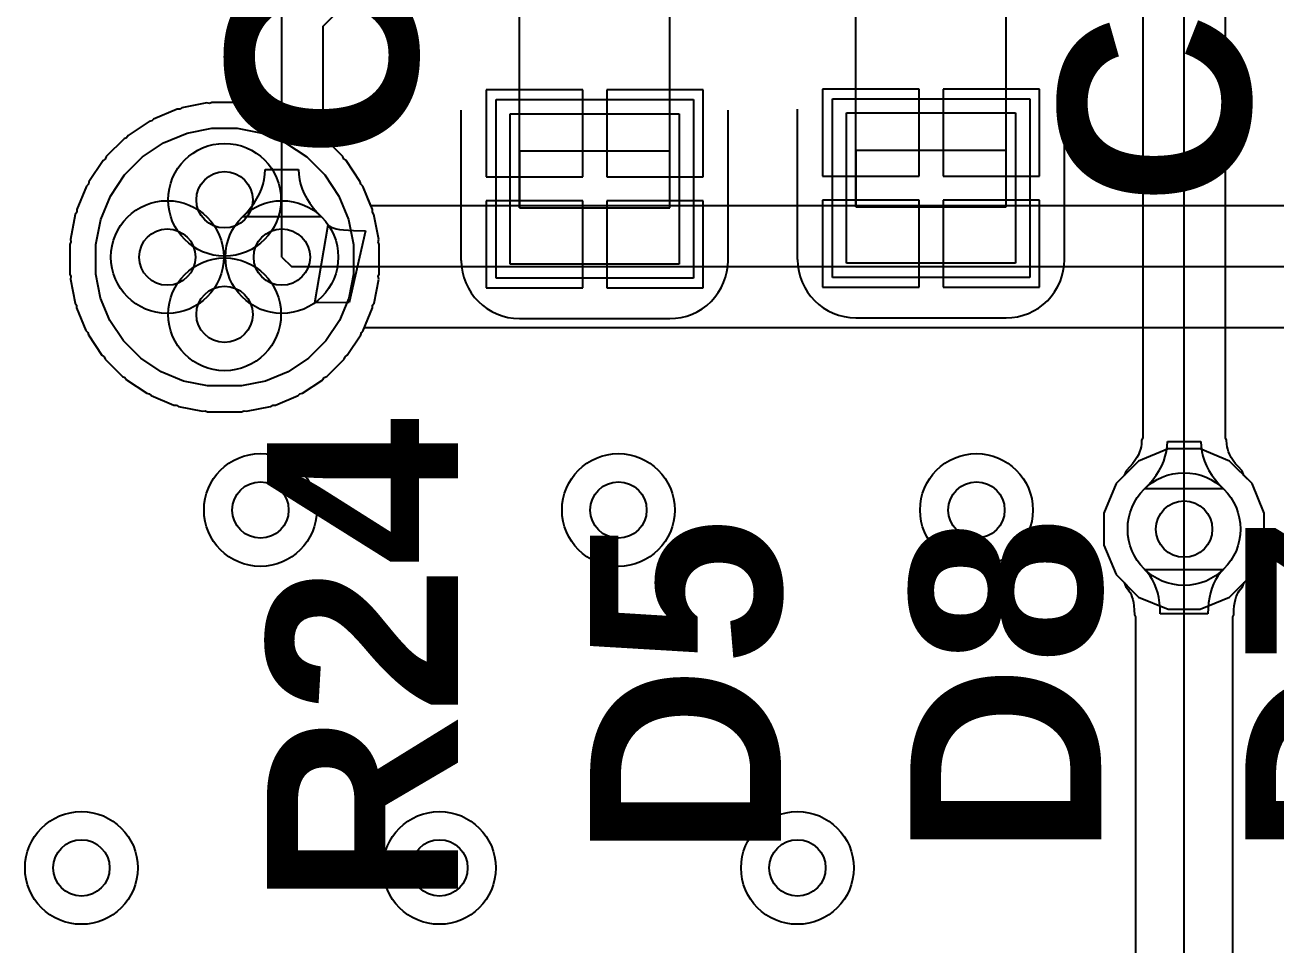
# Model space of a CAD drawing. Extents: x -53 to 82, y -68 to 38.
# Drawn here: x 11.64 to 18.29, y 13.18 to 18.08 of the extents above; entities that cross this region are included whole.
import ezdxf

# ---------------------------------------------------------------- set-up
doc = ezdxf.new("R2010")
doc.units = 0
for name, color, linetype in [('BOTTOM_LAYER', 5, 'CONTINUOUS'), ('MECHANICAL_15', 56, 'CONTINUOUS'), ('TOP_LAYER', 1, 'CONTINUOUS'), ('TOP_OVERLAY', 2, 'CONTINUOUS'), ('TOP_PASTE', 8, 'CONTINUOUS'), ('TOP_SOLDER', 216, 'CONTINUOUS')]:
    doc.layers.add(name, color=color, linetype=linetype)
doc.styles.add('ARIAL_BOLD', font='', dxfattribs={"height": 0.2})
doc.styles.get('ARIAL_BOLD').set_extended_font_data('Arial', bold=True)

msp = doc.modelspace()

# ---------------------------------------------------------------- linework, layer by layer
at = {"layer": 'BOTTOM_LAYER'}
for p, q in [((12.6056, 17.6608), (12.4731, 17.6345)), ((12.6194, 17.6581), (12.6056, 17.6608)), ((12.6325, 17.6635), (12.6194, 17.6581)), ((12.7675, 17.6635), (12.6325, 17.6635)), ((12.7806, 17.6581), (12.7675, 17.6635)), ((12.7944, 17.6608), (12.7806, 17.6581)), ((12.9269, 17.6345), (12.7944, 17.6608)), ((12.3225, 17.5749), (12.3126, 17.565)), ((12.4473, 17.6266), (12.3225, 17.5749)), ((12.4614, 17.6266), (12.4473, 17.6266)), ((12.4731, 17.6345), (12.4614, 17.6266)), ((12.9386, 17.6266), (12.9269, 17.6345)), ((12.9526, 17.6266), (12.9386, 17.6266)), ((13.0775, 17.5749), (12.9526, 17.6266)), ((13.0874, 17.565), (13.0775, 17.5749)), ((12.2988, 17.5622), (12.1865, 17.4872)), ((12.3126, 17.565), (12.2988, 17.5622)), ((12.5, 17.4996), (12.6325, 17.526)), ((12.6325, 17.526), (12.7, 17.526)), ((12.7, 17.526), (12.7675, 17.526)), ((12.7675, 17.526), (12.9, 17.4996)), ((13.1012, 17.5622), (13.0874, 17.565)), ((13.2135, 17.4872), (13.1012, 17.5622)), ((12.1656, 17.4701), (12.0701, 17.3746)), ((12.1786, 17.4755), (12.1656, 17.4701)), ((12.1865, 17.4872), (12.1786, 17.4755)), ((12.2628, 17.3729), (12.3752, 17.4479)), ((12.3752, 17.4479), (12.5, 17.4996)), ((12.9, 17.4996), (13.0248, 17.4479)), ((13.0248, 17.4479), (13.1372, 17.3729)), ((13.2214, 17.4755), (13.2135, 17.4872)), ((13.2344, 17.4701), (13.2214, 17.4755)), ((13.3299, 17.3746), (13.2344, 17.4701)), ((12.0701, 17.3746), (12.0647, 17.3616)), ((13.3353, 17.3616), (13.3299, 17.3746)), ((12.053, 17.3537), (11.978, 17.2414)), ((12.0647, 17.3616), (12.053, 17.3537)), ((12.1673, 17.2774), (12.2628, 17.3729)), ((13.1372, 17.3729), (13.2327, 17.2774)), ((13.347, 17.3537), (13.3353, 17.3616)), ((13.422, 17.2414), (13.347, 17.3537)), ((11.978, 17.2414), (11.9752, 17.2276)), ((12.0923, 17.165), (12.1673, 17.2774)), ((13.2327, 17.2774), (13.3077, 17.165)), ((13.4248, 17.2276), (13.422, 17.2414)), ((11.9653, 17.2177), (11.9136, 17.0928)), ((11.9752, 17.2276), (11.9653, 17.2177)), ((13.4347, 17.2177), (13.4248, 17.2276)), ((13.4779, 17.1134), (13.4347, 17.2177)), ((12.0406, 17.0402), (12.0923, 17.165)), ((13.3077, 17.165), (13.3594, 17.0402)), ((13.481, 17.1139), (13.4779, 17.1134)), ((13.4821, 17.1131), (13.481, 17.1139)), ((29.8754, 17.1131), (13.4821, 17.1131)), ((11.9057, 17.0671), (11.8794, 16.9346)), ((11.9136, 17.0788), (11.9057, 17.0671)), ((11.9136, 17.0928), (11.9136, 17.0788)), ((12.0142, 16.9077), (12.0406, 17.0402)), ((13.1804, 16.597), (13.2515, 17.0109)), ((13.2515, 17.0109), (13.2574, 17.005)), ((13.2574, 17.005), (13.2663, 16.9997)), ((13.2663, 16.9997), (13.2784, 16.9951)), ((13.2784, 16.9951), (13.2936, 16.9911)), ((13.2936, 16.9911), (13.3119, 16.9876)), ((13.3119, 16.9876), (13.3334, 16.9849)), ((13.3334, 16.9849), (13.3856, 16.9811)), ((13.3594, 17.0402), (13.3858, 16.9077)), ((13.4503, 16.9799), (13.3631, 16.5989)), ((13.3856, 16.9811), (13.4503, 16.9799)), ((11.8821, 16.9208), (11.8767, 16.9077)), ((11.8767, 16.9077), (11.8767, 16.7498)), ((11.8794, 16.9346), (11.8821, 16.9208)), ((12.0142, 16.8402), (12.0142, 16.9077)), ((13.3858, 16.9077), (13.3858, 16.8402)), ((12.0142, 16.8148), (12.0142, 16.8402)), ((12.0142, 16.8148), (12.0142, 16.8148)), ((12.0142, 16.7498), (12.0142, 16.8148)), ((13.0048, 16.8402), (13.0556, 16.7894)), ((13.0556, 16.7894), (30.9372, 16.7894)), ((13.3858, 16.8402), (13.3858, 16.8402)), ((13.3858, 16.8402), (13.3858, 16.8148)), ((13.3858, 16.8148), (13.3858, 16.7498)), ((11.8767, 16.7498), (11.8821, 16.7367)), ((11.8821, 16.7367), (11.8794, 16.7229)), ((11.8794, 16.7229), (11.9048, 16.5953)), ((12.0396, 16.6222), (12.0142, 16.7498)), ((13.3858, 16.7498), (13.3604, 16.6222)), ((11.9048, 16.5953), (11.9126, 16.5836)), ((11.9126, 16.5836), (11.9126, 16.5696)), ((12.0894, 16.502), (12.0396, 16.6222)), ((13.3631, 16.5989), (13.1804, 16.597)), ((13.3604, 16.6222), (13.3106, 16.502)), ((11.9126, 16.5696), (11.9624, 16.4494)), ((11.9624, 16.4494), (11.9723, 16.4394)), ((12.1616, 16.3938), (12.0894, 16.502)), ((13.3106, 16.502), (13.2384, 16.3938)), ((13.4277, 16.4394), (13.4376, 16.4494)), ((13.4376, 16.4494), (13.4444, 16.4657)), ((13.4444, 16.4657), (23.0365, 16.4657)), ((11.9723, 16.4394), (11.9751, 16.4256)), ((11.9751, 16.4256), (12.0473, 16.3174)), ((12.2536, 16.3018), (12.1616, 16.3938)), ((13.2384, 16.3938), (13.1464, 16.3018)), ((13.3527, 16.3174), (13.4249, 16.4256)), ((13.4249, 16.4256), (13.4277, 16.4394)), ((12.0473, 16.3174), (12.059, 16.3096)), ((12.059, 16.3096), (12.0644, 16.2966)), ((13.3356, 16.2966), (13.341, 16.3096)), ((13.341, 16.3096), (13.3527, 16.3174)), ((12.0644, 16.2966), (12.1564, 16.2046)), ((12.3618, 16.2296), (12.2536, 16.3018)), ((13.1464, 16.3018), (13.0382, 16.2296)), ((13.2436, 16.2046), (13.3356, 16.2966)), ((12.1564, 16.2046), (12.1694, 16.1992)), ((12.1694, 16.1992), (12.1772, 16.1875)), ((12.1772, 16.1875), (12.2854, 16.1153)), ((12.482, 16.1798), (12.3618, 16.2296)), ((12.6096, 16.1544), (12.482, 16.1798)), ((12.918, 16.1798), (12.7904, 16.1544)), ((13.0382, 16.2296), (12.918, 16.1798)), ((13.1146, 16.1153), (13.2228, 16.1875)), ((13.2228, 16.1875), (13.2306, 16.1992)), ((13.2306, 16.1992), (13.2436, 16.2046)), ((12.2854, 16.1153), (12.2992, 16.1125)), ((12.2992, 16.1125), (12.3092, 16.1026)), ((12.6746, 16.1544), (12.6096, 16.1544)), ((12.7254, 16.1544), (12.6746, 16.1544)), ((12.7904, 16.1544), (12.7254, 16.1544)), ((12.7254, 16.1544), (12.7254, 16.1544)), ((13.0908, 16.1026), (13.1008, 16.1125)), ((13.1008, 16.1125), (13.1146, 16.1153)), ((12.3092, 16.1026), (12.4294, 16.0528)), ((12.4294, 16.0528), (12.4434, 16.0528)), ((12.4434, 16.0528), (12.4551, 16.045)), ((12.4551, 16.045), (12.5827, 16.0196)), ((12.8173, 16.0196), (12.9448, 16.045)), ((12.9448, 16.045), (12.9566, 16.0528)), ((12.9566, 16.0528), (12.9706, 16.0528)), ((12.9706, 16.0528), (13.0908, 16.1026)), ((12.5827, 16.0196), (12.5965, 16.0223)), ((12.5965, 16.0223), (12.6096, 16.0169)), ((12.6096, 16.0169), (12.7904, 16.0169)), ((12.7904, 16.0169), (12.8034, 16.0223)), ((12.8034, 16.0223), (12.8173, 16.0196)), ((17.7205, 15.8194), (17.5635, 15.7544)), ((17.8903, 15.8194), (17.7205, 15.8194)), ((18.0473, 15.7544), (17.8903, 15.8194)), ((17.5635, 15.7544), (17.4434, 15.6343)), ((18.1674, 15.6343), (18.0473, 15.7544)), ((17.4434, 15.6343), (17.3784, 15.4773)), ((18.2324, 15.4773), (18.1674, 15.6343)), ((17.3784, 15.4773), (17.3784, 15.3075)), ((18.2324, 15.3075), (18.2324, 15.4773)), ((17.8054, 12.065), (17.8054, 15.3924)), ((17.3784, 15.3075), (17.4434, 15.1505)), ((18.1674, 15.1505), (18.2324, 15.3075)), ((17.6112, 15.1611), (17.5954, 15.1782)), ((17.5954, 15.1782), (18.0154, 15.1782)), ((18.0154, 15.1782), (17.9996, 15.1611)), ((17.4434, 15.1505), (17.486, 15.108)), ((17.6253, 15.1426), (17.6112, 15.1611)), ((17.6377, 15.1226), (17.6253, 15.1426)), ((17.6485, 15.1011), (17.6377, 15.1226)), ((17.9731, 15.1226), (17.9623, 15.1011)), ((17.9855, 15.1426), (17.9731, 15.1226)), ((17.9996, 15.1611), (17.9855, 15.1426)), ((18.1248, 15.108), (18.1674, 15.1505)), ((17.486, 15.108), (17.4946, 15.0847)), ((17.4946, 15.0847), (17.5058, 15.0726)), ((17.5058, 15.0726), (17.512, 15.0645)), ((17.512, 15.0645), (17.5177, 15.0553)), ((17.5177, 15.0553), (17.523, 15.0448)), ((17.523, 15.0448), (17.5278, 15.0326)), ((17.6577, 15.0781), (17.6485, 15.1011)), ((17.6651, 15.0536), (17.6577, 15.0781)), ((17.6709, 15.0276), (17.6651, 15.0536)), ((17.9457, 15.0536), (17.9399, 15.0276)), ((17.9531, 15.0781), (17.9457, 15.0536)), ((17.9623, 15.1011), (17.9531, 15.0781)), ((18.083, 15.0326), (18.0878, 15.0448)), ((18.0878, 15.0448), (18.0931, 15.0553)), ((18.0931, 15.0553), (18.0988, 15.0645)), ((18.0988, 15.0645), (18.105, 15.0726)), ((18.105, 15.0726), (18.1162, 15.0847)), ((18.1162, 15.0847), (18.1248, 15.108)), ((17.5278, 15.0326), (17.5321, 15.0185)), ((17.5321, 15.0185), (17.5357, 15.0023)), ((17.5357, 15.0023), (17.5385, 14.9839)), ((17.5385, 14.9839), (17.5403, 14.9633)), ((17.6751, 15.0001), (17.6709, 15.0276)), ((17.6776, 14.9711), (17.6751, 15.0001)), ((17.9357, 15.0001), (17.9332, 14.9711)), ((17.9399, 15.0276), (17.9357, 15.0001)), ((18.0705, 14.9633), (18.0723, 14.9839)), ((18.0723, 14.9839), (18.0751, 15.0023)), ((18.0751, 15.0023), (18.0787, 15.0185)), ((18.0787, 15.0185), (18.083, 15.0326)), ((17.5403, 14.9633), (17.541, 14.9369)), ((17.541, 14.9369), (17.5464, 14.9247)), ((17.5464, 14.9247), (17.5464, 12.1723)), ((17.6784, 14.9406), (17.6776, 14.9711)), ((17.9324, 14.9406), (17.6784, 14.9406)), ((17.9332, 14.9711), (17.9324, 14.9406)), ((18.0644, 14.9247), (18.0698, 14.9369)), ((18.0644, 12.065), (18.0644, 14.9247)), ((18.0698, 14.9369), (18.0705, 14.9633))]:
    msp.add_line(p, q, dxfattribs=at)
for centre, radius in [((12.7, 17.145), 0.3), ((12.7, 17.145), 0.15), ((12.3952, 16.8402), 0.3), ((13.0048, 16.8402), 0.3), ((12.3952, 16.8402), 0.15), ((13.0048, 16.8402), 0.15), ((12.7, 16.5354), 0.3), ((12.7, 16.5354), 0.15), ((12.8905, 15.494), 0.3), ((14.7955, 15.494), 0.3), ((16.7005, 15.494), 0.3), ((12.8905, 15.494), 0.15), ((14.7955, 15.494), 0.15), ((16.7005, 15.494), 0.15), ((17.8054, 15.3924), 0.3), ((17.8054, 15.3924), 0.15), ((11.938, 13.589), 0.3), ((13.843, 13.589), 0.3), ((15.748, 13.589), 0.3), ((11.938, 13.589), 0.15), ((13.843, 13.589), 0.15), ((15.748, 13.589), 0.15)]:
    msp.add_circle(centre, radius, dxfattribs=at)
at = {"layer": 'MECHANICAL_15'}
for p, q in [((16.0592, 17.107), (16.0592, 18.707)), ((16.8592, 17.107), (16.8592, 18.707)), ((14.2695, 17.103), (14.2695, 18.703)), ((15.0695, 17.103), (15.0695, 18.703)), ((15.0695, 17.403), (14.2695, 17.403)), ((14.2695, 17.403), (14.2695, 17.103)), ((15.0695, 17.103), (15.0695, 17.403)), ((16.8592, 17.407), (16.0592, 17.407)), ((16.0592, 17.407), (16.0592, 17.107)), ((16.8592, 17.107), (16.8592, 17.407)), ((16.0592, 17.107), (16.8592, 17.107)), ((16.0592, 17.107), (16.0592, 17.107)), ((16.0592, 17.107), (16.8592, 17.107)), ((14.2695, 17.103), (15.0695, 17.103)), ((14.2695, 17.103), (14.2695, 17.103)), ((14.2695, 17.103), (15.0695, 17.103))]:
    msp.add_line(p, q, dxfattribs=at)
at = {"layer": 'TOP_LAYER'}
for p, q in [((17.8054, 15.3924), (17.8054, 18.6436)), ((17.5853, 18.6184), (17.5853, 15.8782)), ((18.0255, 15.8782), (18.0255, 18.5524)), ((13.2249, 18.0698), (13.538, 18.3829)), ((12.7847, 18.161), (12.7847, 17.7808)), ((13.0048, 16.8402), (13.0048, 18.161)), ((13.2249, 17.474), (13.2249, 18.0698)), ((12.7847, 17.7808), (12.7675, 17.6635)), ((14.606, 17.73), (14.0925, 17.73)), ((14.0925, 17.73), (14.0925, 17.2665)), ((14.606, 17.2665), (14.606, 17.73)), ((15.2465, 17.73), (14.733, 17.73)), ((14.733, 17.73), (14.733, 17.2665)), ((15.2465, 17.2665), (15.2465, 17.73)), ((16.3957, 17.734), (15.8822, 17.734)), ((15.8822, 17.734), (15.8822, 17.2705)), ((16.3957, 17.2705), (16.3957, 17.734)), ((17.0362, 17.734), (16.5227, 17.734)), ((16.5227, 17.734), (16.5227, 17.2705)), ((17.0362, 17.2705), (17.0362, 17.734)), ((12.6056, 17.6608), (12.4731, 17.6345)), ((12.6194, 17.6581), (12.6056, 17.6608)), ((12.6325, 17.6635), (12.6194, 17.6581)), ((12.7675, 17.6635), (12.6325, 17.6635)), ((12.3225, 17.5749), (12.3126, 17.565)), ((12.4473, 17.6266), (12.3225, 17.5749)), ((12.4614, 17.6266), (12.4473, 17.6266)), ((12.4731, 17.6345), (12.4614, 17.6266)), ((14.2195, 16.803), (14.2195, 17.603)), ((14.2195, 17.603), (15.1195, 17.603)), ((15.1195, 17.603), (15.1195, 16.803)), ((16.0092, 16.807), (16.0092, 17.607)), ((16.0092, 17.607), (16.9092, 17.607)), ((16.9092, 17.607), (16.9092, 16.807)), ((12.2988, 17.5622), (12.1865, 17.4872)), ((12.3126, 17.565), (12.2988, 17.5622)), ((12.5, 17.4996), (12.6325, 17.526)), ((12.6325, 17.526), (12.7, 17.526)), ((12.7, 17.526), (12.7675, 17.526)), ((12.7675, 17.526), (12.9, 17.4996)), ((12.1656, 17.4701), (12.0701, 17.3746)), ((12.1786, 17.4755), (12.1656, 17.4701)), ((12.1865, 17.4872), (12.1786, 17.4755)), ((12.2628, 17.3729), (12.3752, 17.4479)), ((12.3752, 17.4479), (12.5, 17.4996)), ((12.9, 17.4996), (13.0248, 17.4479)), ((13.0248, 17.4479), (13.1372, 17.3729)), ((13.2344, 17.4701), (13.2249, 17.474)), ((13.3299, 17.3746), (13.2344, 17.4701)), ((12.0701, 17.3746), (12.0647, 17.3616)), ((13.3353, 17.3616), (13.3299, 17.3746)), ((12.053, 17.3537), (11.978, 17.2414)), ((12.0647, 17.3616), (12.053, 17.3537)), ((12.1673, 17.2774), (12.2628, 17.3729)), ((12.9147, 17.2802), (12.9159, 17.3067)), ((12.9159, 17.3067), (13.0937, 17.3067)), ((13.0937, 17.3067), (13.0949, 17.2802)), ((13.1372, 17.3729), (13.2327, 17.2774)), ((13.347, 17.3537), (13.3353, 17.3616)), ((13.422, 17.2414), (13.347, 17.3537)), ((11.978, 17.2414), (11.9752, 17.2276)), ((12.0923, 17.165), (12.1673, 17.2774)), ((12.905, 17.2279), (12.9111, 17.2539)), ((12.9111, 17.2539), (12.9147, 17.2802)), ((13.0949, 17.2802), (13.0985, 17.2539)), ((13.0985, 17.2539), (13.1046, 17.2279)), ((13.2327, 17.2774), (13.3077, 17.165)), ((13.4248, 17.2276), (13.422, 17.2414)), ((14.0925, 17.2665), (14.606, 17.2665)), ((14.733, 17.2665), (15.2465, 17.2665)), ((15.8822, 17.2705), (16.3957, 17.2705)), ((16.5227, 17.2705), (17.0362, 17.2705)), ((11.9653, 17.2177), (11.9136, 17.0928)), ((11.9752, 17.2276), (11.9653, 17.2177)), ((12.8723, 17.1518), (12.8856, 17.1769)), ((12.8856, 17.1769), (12.8965, 17.2022)), ((12.8965, 17.2022), (12.905, 17.2279)), ((13.1046, 17.2279), (13.1131, 17.2022)), ((13.1131, 17.2022), (13.124, 17.1769)), ((13.124, 17.1769), (13.1373, 17.1518)), ((13.4347, 17.2177), (13.4248, 17.2276)), ((13.4864, 17.0928), (13.4347, 17.2177)), ((12.0406, 17.0402), (12.0923, 17.165)), ((12.8384, 17.1025), (12.8566, 17.127)), ((12.8566, 17.127), (12.8723, 17.1518)), ((13.1373, 17.1518), (13.153, 17.127)), ((13.153, 17.127), (13.1712, 17.1025)), ((13.3077, 17.165), (13.3594, 17.0402)), ((14.606, 17.1395), (14.0925, 17.1395)), ((14.0925, 17.1395), (14.0925, 16.676)), ((14.606, 16.676), (14.606, 17.1395)), ((15.2465, 17.1395), (14.733, 17.1395)), ((14.733, 17.1395), (14.733, 16.676)), ((15.2465, 16.676), (15.2465, 17.1395)), ((16.3957, 17.1435), (15.8822, 17.1435)), ((15.8822, 17.1435), (15.8822, 16.68)), ((16.3957, 16.68), (16.3957, 17.1435)), ((17.0362, 17.1435), (16.5227, 17.1435)), ((16.5227, 17.1435), (16.5227, 16.68)), ((17.0362, 16.68), (17.0362, 17.1435)), ((11.9057, 17.0671), (11.8794, 16.9346)), ((11.9136, 17.0788), (11.9057, 17.0671)), ((11.9136, 17.0928), (11.9136, 17.0788)), ((12.7948, 17.0544), (12.8178, 17.0783)), ((13.2148, 17.0544), (12.7948, 17.0544)), ((12.8178, 17.0783), (12.8384, 17.1025)), ((13.1712, 17.1025), (13.1918, 17.0783)), ((13.1918, 17.0783), (13.2148, 17.0544)), ((13.4864, 17.0788), (13.4864, 17.0928)), ((13.4943, 17.0671), (13.4864, 17.0788)), ((13.5206, 16.9346), (13.4943, 17.0671)), ((12.0142, 16.9077), (12.0406, 17.0402)), ((13.3594, 17.0402), (13.3858, 16.9077)), ((11.8821, 16.9208), (11.8767, 16.9077)), ((11.8767, 16.9077), (11.8767, 16.7498)), ((11.8794, 16.9346), (11.8821, 16.9208)), ((12.0142, 16.8402), (12.0142, 16.9077)), ((13.3858, 16.9077), (13.3858, 16.8402)), ((13.5179, 16.9208), (13.5206, 16.9346)), ((13.5233, 16.9077), (13.5179, 16.9208)), ((13.5233, 16.7498), (13.5233, 16.9077)), ((12.0142, 16.8148), (12.0142, 16.8402)), ((12.0142, 16.8148), (12.0142, 16.8148)), ((12.0142, 16.7498), (12.0142, 16.8148)), ((13.3858, 16.8402), (13.3858, 16.8402)), ((13.3858, 16.8402), (13.3858, 16.8148)), ((13.3858, 16.8148), (13.3858, 16.7498)), ((15.1195, 16.803), (14.2195, 16.803)), ((16.9092, 16.807), (16.0092, 16.807)), ((11.8767, 16.7498), (11.8821, 16.7367)), ((11.8821, 16.7367), (11.8794, 16.7229)), ((11.8794, 16.7229), (11.9048, 16.5953)), ((12.0396, 16.6222), (12.0142, 16.7498)), ((13.3858, 16.7498), (13.3604, 16.6222)), ((13.4952, 16.5953), (13.5206, 16.7229)), ((13.5179, 16.7367), (13.5233, 16.7498)), ((13.5206, 16.7229), (13.5179, 16.7367)), ((14.0925, 16.676), (14.606, 16.676)), ((14.733, 16.676), (15.2465, 16.676)), ((15.8822, 16.68), (16.3957, 16.68)), ((16.5227, 16.68), (17.0362, 16.68)), ((11.9048, 16.5953), (11.9126, 16.5836)), ((11.9126, 16.5836), (11.9126, 16.5696)), ((12.0894, 16.502), (12.0396, 16.6222)), ((13.3604, 16.6222), (13.3106, 16.502)), ((13.4874, 16.5836), (13.4952, 16.5953)), ((13.4874, 16.5696), (13.4874, 16.5836)), ((11.9126, 16.5696), (11.9624, 16.4494)), ((13.4376, 16.4494), (13.4874, 16.5696)), ((11.9624, 16.4494), (11.9723, 16.4394)), ((12.1616, 16.3938), (12.0894, 16.502)), ((13.3106, 16.502), (13.2384, 16.3938)), ((13.4277, 16.4394), (13.4376, 16.4494)), ((11.9723, 16.4394), (11.9751, 16.4256)), ((11.9751, 16.4256), (12.0473, 16.3174)), ((12.2536, 16.3018), (12.1616, 16.3938)), ((13.2384, 16.3938), (13.1464, 16.3018)), ((13.3527, 16.3174), (13.4249, 16.4256)), ((13.4249, 16.4256), (13.4277, 16.4394)), ((12.0473, 16.3174), (12.059, 16.3096)), ((12.059, 16.3096), (12.0644, 16.2966)), ((13.3356, 16.2966), (13.341, 16.3096)), ((13.341, 16.3096), (13.3527, 16.3174)), ((12.0644, 16.2966), (12.1564, 16.2046)), ((12.3618, 16.2296), (12.2536, 16.3018)), ((13.1464, 16.3018), (13.0382, 16.2296)), ((13.2436, 16.2046), (13.3356, 16.2966)), ((12.1564, 16.2046), (12.1694, 16.1992)), ((12.1694, 16.1992), (12.1772, 16.1875)), ((12.1772, 16.1875), (12.2854, 16.1153)), ((12.482, 16.1798), (12.3618, 16.2296)), ((12.6096, 16.1544), (12.482, 16.1798)), ((12.918, 16.1798), (12.7904, 16.1544)), ((13.0382, 16.2296), (12.918, 16.1798)), ((13.1146, 16.1153), (13.2228, 16.1875)), ((13.2228, 16.1875), (13.2306, 16.1992)), ((13.2306, 16.1992), (13.2436, 16.2046)), ((12.2854, 16.1153), (12.2992, 16.1125)), ((12.2992, 16.1125), (12.3092, 16.1026)), ((12.6746, 16.1544), (12.6096, 16.1544)), ((12.7254, 16.1544), (12.6746, 16.1544)), ((12.7904, 16.1544), (12.7254, 16.1544)), ((12.7254, 16.1544), (12.7254, 16.1544)), ((13.0908, 16.1026), (13.1008, 16.1125)), ((13.1008, 16.1125), (13.1146, 16.1153)), ((12.3092, 16.1026), (12.4294, 16.0528)), ((12.4294, 16.0528), (12.4434, 16.0528)), ((12.4434, 16.0528), (12.4551, 16.045)), ((12.4551, 16.045), (12.5827, 16.0196)), ((12.8173, 16.0196), (12.9448, 16.045)), ((12.9448, 16.045), (12.9566, 16.0528)), ((12.9566, 16.0528), (12.9706, 16.0528)), ((12.9706, 16.0528), (13.0908, 16.1026)), ((12.5827, 16.0196), (12.5965, 16.0223)), ((12.5965, 16.0223), (12.6096, 16.0169)), ((12.6096, 16.0169), (12.7904, 16.0169)), ((12.7904, 16.0169), (12.8034, 16.0223)), ((12.8034, 16.0223), (12.8173, 16.0196)), ((17.5783, 15.8449), (17.5763, 15.8311)), ((17.5792, 15.8652), (17.5783, 15.8449)), ((17.5853, 15.8782), (17.5792, 15.8652)), ((17.7153, 15.8324), (17.7165, 15.8589)), ((17.7165, 15.8589), (17.8943, 15.8589)), ((17.8943, 15.8589), (17.8955, 15.8324)), ((18.0316, 15.8652), (18.0255, 15.8782)), ((18.0325, 15.8449), (18.0316, 15.8652)), ((18.0345, 15.8311), (18.0325, 15.8449)), ((17.5622, 15.7885), (17.554, 15.7732)), ((17.5685, 15.8032), (17.5622, 15.7885)), ((17.5731, 15.8174), (17.5685, 15.8032)), ((17.5763, 15.8311), (17.5731, 15.8174)), ((17.6971, 15.7544), (17.7056, 15.7801)), ((17.7056, 15.7801), (17.7117, 15.8061)), ((17.7117, 15.8061), (17.7153, 15.8324)), ((17.8955, 15.8324), (17.8991, 15.8061)), ((17.8991, 15.8061), (17.9052, 15.7801)), ((17.9052, 15.7801), (17.9137, 15.7544)), ((18.0377, 15.8174), (18.0345, 15.8311)), ((18.0423, 15.8032), (18.0377, 15.8174)), ((18.0486, 15.7885), (18.0423, 15.8032)), ((18.0568, 15.7732), (18.0486, 15.7885)), ((17.5165, 15.7229), (17.4964, 15.702)), ((17.5313, 15.7403), (17.5165, 15.7229)), ((17.5438, 15.7571), (17.5313, 15.7403)), ((17.554, 15.7732), (17.5438, 15.7571)), ((17.6729, 15.704), (17.6862, 15.7291)), ((17.6862, 15.7291), (17.6971, 15.7544)), ((17.9137, 15.7544), (17.9246, 15.7291)), ((17.9246, 15.7291), (17.9379, 15.704)), ((18.067, 15.7571), (18.0568, 15.7732)), ((18.0795, 15.7403), (18.067, 15.7571)), ((18.0943, 15.7229), (18.0795, 15.7403)), ((18.1144, 15.702), (18.0943, 15.7229)), ((17.4869, 15.6777), (17.4434, 15.6343)), ((17.4964, 15.702), (17.4869, 15.6777)), ((17.6184, 15.6305), (17.639, 15.6547)), ((17.639, 15.6547), (17.6572, 15.6792)), ((17.6572, 15.6792), (17.6729, 15.704)), ((17.9379, 15.704), (17.9536, 15.6792)), ((17.9536, 15.6792), (17.9718, 15.6547)), ((17.9718, 15.6547), (17.9924, 15.6305)), ((18.1239, 15.6777), (18.1144, 15.702)), ((18.1674, 15.6343), (18.1239, 15.6777)), ((17.4434, 15.6343), (17.3784, 15.4773)), ((17.5954, 15.6066), (17.6184, 15.6305)), ((18.0154, 15.6066), (17.5954, 15.6066)), ((17.9924, 15.6305), (18.0154, 15.6066)), ((18.2324, 15.4773), (18.1674, 15.6343)), ((17.3784, 15.4773), (17.3784, 15.3075)), ((18.2324, 15.3075), (18.2324, 15.4773)), ((17.3784, 15.3075), (17.4434, 15.1505)), ((18.1674, 15.1505), (18.2324, 15.3075)), ((17.4434, 15.1505), (17.5635, 15.0304)), ((18.0473, 15.0304), (18.1674, 15.1505)), ((17.5635, 15.0304), (17.7205, 14.9654)), ((17.8903, 14.9654), (18.0473, 15.0304)), ((17.7205, 14.9654), (17.8903, 14.9654))]:
    msp.add_line(p, q, dxfattribs=at)
for centre, radius in [((12.7, 17.145), 0.3), ((12.7, 17.145), 0.15), ((12.3952, 16.8402), 0.3), ((13.0048, 16.8402), 0.3), ((12.3952, 16.8402), 0.15), ((13.0048, 16.8402), 0.15), ((12.7, 16.5354), 0.3), ((12.7, 16.5354), 0.15), ((12.8905, 15.494), 0.3), ((14.7955, 15.494), 0.3), ((16.7005, 15.494), 0.3), ((12.8905, 15.494), 0.15), ((14.7955, 15.494), 0.15), ((16.7005, 15.494), 0.15), ((17.8054, 15.3924), 0.3), ((17.8054, 15.3924), 0.15), ((11.938, 13.589), 0.3), ((13.843, 13.589), 0.3), ((15.748, 13.589), 0.3), ((11.938, 13.589), 0.15), ((13.843, 13.589), 0.15), ((15.748, 13.589), 0.15)]:
    msp.add_circle(centre, radius, dxfattribs=at)
at = {"layer": 'TOP_OVERLAY'}
for p, q in [((13.9595, 16.8228), (13.9595, 17.6227)), ((15.3791, 16.8228), (15.3791, 17.6227)), ((15.7492, 16.8268), (15.7492, 17.6267)), ((17.1688, 16.8268), (17.1688, 17.6267)), ((14.2693, 16.513), (15.0693, 16.513)), ((16.0589, 16.517), (16.859, 16.517))]:
    msp.add_line(p, q, dxfattribs=at)
for centre, start, end in [((14.2693, 16.8228), 180, 270), ((15.0693, 16.8228), 269.9953, 0), ((16.059, 16.8268), 180, 270), ((16.859, 16.8268), 269.9953, 0)]:
    msp.add_arc(centre, 0.3098, start, end, dxfattribs=at)
at = {"layer": 'TOP_PASTE'}
for p, q in [((14.2195, 16.803), (14.2195, 17.603)), ((14.2195, 17.603), (15.1195, 17.603)), ((15.1195, 17.603), (15.1195, 16.803)), ((16.0092, 16.807), (16.0092, 17.607)), ((16.0092, 17.607), (16.9092, 17.607)), ((16.9092, 17.607), (16.9092, 16.807)), ((15.1195, 16.803), (14.2195, 16.803)), ((16.9092, 16.807), (16.0092, 16.807))]:
    msp.add_line(p, q, dxfattribs=at)
at = {"layer": 'TOP_SOLDER'}
for p, q in [((14.1445, 16.728), (14.1445, 17.678)), ((14.1445, 17.678), (15.1945, 17.678)), ((15.1945, 17.678), (15.1945, 16.728)), ((15.9342, 16.732), (15.9342, 17.682)), ((15.9342, 17.682), (16.9842, 17.682)), ((16.9842, 17.682), (16.9842, 16.732)), ((15.1945, 16.728), (14.1445, 16.728)), ((16.9842, 16.732), (15.9342, 16.732))]:
    msp.add_line(p, q, dxfattribs=at)

# ---------------------------------------------------------------- texts
at = {"layer": 'TOP_OVERLAY', "style": 'ARIAL_BOLD'}
for s, p in [('C13', (18.156, 17.1147)), ('C7', (13.7252, 17.364)), ('R24', (13.9414, 13.3833)), ('D5', (15.6607, 13.6394)), ('D8', (17.3643, 13.646)), ('D7', (19.1466, 13.646))]:
    msp.add_text(s, height=1.016, rotation=90, dxfattribs=at).set_placement(p)

doc.saveas('drawing.dxf')
